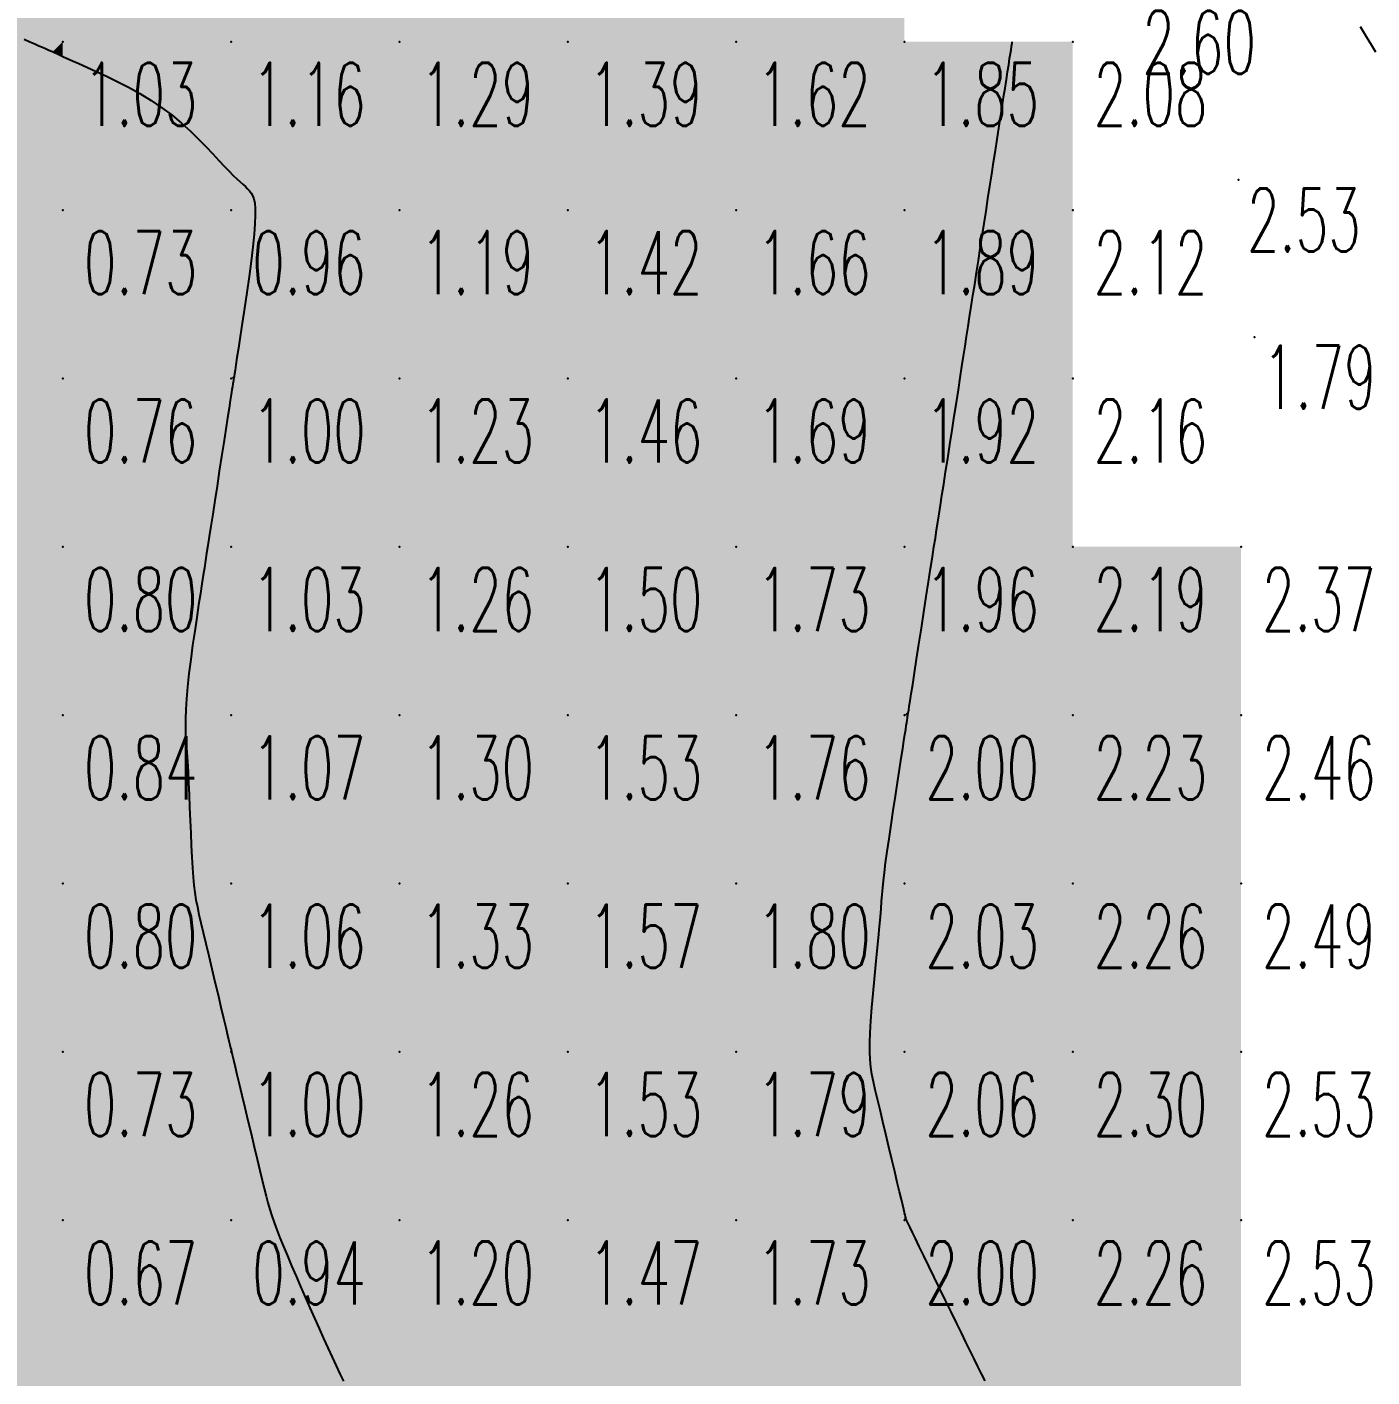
# Model space of a CAD drawing. Header units: millimetres. Extents: x 88261 to 90953, y 390274 to 392322.
# Drawn here: x 90538.1 to 90618, y 391037.9 to 391118.1 of the extents above; entities that cross this region are included whole.
import ezdxf
from ezdxf.enums import TextEntityAlignment as Align

# ---------------------------------------------------------------- set-up
doc = ezdxf.new("R2010")
doc.units = ezdxf.units.MM
doc.header["$LTSCALE"] = 25
for name, color, linetype in [('CN_01_00', 42, 'Continuous'), ('CN_03_00', 7, 'Continuous'), ('COTEAlt', 7, 'Continuous'), ('TN_COLORIAGE', 7, 'Continuous'), ('TopoAlt', 7, 'Continuous'), ('TOPOJIS', 7, 'Continuous')]:
    doc.layers.add(name, color=color, linetype=linetype)
doc.styles.add('Romans 1.0', font='Romans.shx', dxfattribs={"width": 0.99, "height": 1})
doc.styles.add('Simplex 1.0', font='Simplex.shx', dxfattribs={"width": 0.99, "height": 2.5})
doc.styles.get("Standard").update_dxf_attribs({"font": 'times.ttf'})

# ---------------------------------------------------------------- blocks, each defined once
blk = doc.blocks.new('TCPOINT')
at = {"color": 0}
blk.add_point((0, 0), dxfattribs=at)
at = {"layer": 'TopoAlt', "style": 'Romans 1.0', "width": 0.99}
blk.add_attdef('ALT', text='', height=200, dxfattribs=at).set_placement((0.5, -0.5), align=Align.TOP_LEFT)
blk = doc.blocks.new('COTE')
at = {"color": 0}
blk.add_point((0, 0), dxfattribs=at)
at = {"layer": 'COTEAlt'}
blk.add_attdef('ALT', text='', height=3.75, dxfattribs=at).set_placement((1.25, -1.25), align=Align.TOP_LEFT)

msp = doc.modelspace()

# ---------------------------------------------------------------- linework, layer by layer
at = {"layer": 'CN_01_00', "elevation": 4, "flags": 128}
msp.add_lwpolyline([(90618.261, 391116.611), (90618.012, 391117.021), (90617.7, 391117.527), (90617.339, 391118.114)], dxfattribs=at)
at = {"layer": 'CN_03_00', "flags": 128}
for points, elevation in [([(90537.949, 391117.397), (90538.289, 391117.24), (90538.582, 391117.108), (90538.832, 391116.998), (90539.045, 391116.906), (90539.227, 391116.829), (90539.383, 391116.763), (90539.52, 391116.704), (90539.644, 391116.649), (90539.766, 391116.593), (90539.901, 391116.53), (90540.061, 391116.456), (90540.258, 391116.365), (90540.507, 391116.251), (90540.819, 391116.109), (90541.209, 391115.935), (90541.684, 391115.724), (90542.232, 391115.476), (90542.837, 391115.193), (90543.483, 391114.877), (90544.153, 391114.531), (90544.83, 391114.154), (90545.499, 391113.75), (90546.142, 391113.319), (90546.746, 391112.866), (90547.309, 391112.398), (90547.831, 391111.925), (90548.312, 391111.458), (90548.753, 391111.006), (90549.155, 391110.58), (90549.517, 391110.188), (90549.841, 391109.842), (90550.127, 391109.548), (90550.378, 391109.301), (90550.598, 391109.093), (90550.789, 391108.918), (90550.956, 391108.767), (90551.101, 391108.633), (90551.229, 391108.508), (90551.341, 391108.384), (90551.442, 391108.252), (90551.529, 391108.098), (90551.599, 391107.905), (90551.651, 391107.658), (90551.681, 391107.34), (90551.688, 391106.937), (90551.668, 391106.43), (90551.619, 391105.806), (90551.54, 391105.055), (90551.436, 391104.206), (90551.315, 391103.293), (90551.183, 391102.353), (90551.047, 391101.421), (90550.913, 391100.532), (90550.789, 391099.723), (90550.682, 391099.029), (90550.596, 391098.476), (90550.53, 391098.053), (90550.482, 391097.739), (90550.447, 391097.515), (90550.423, 391097.36), (90550.406, 391097.253), (90550.394, 391097.174), (90550.383, 391097.103), (90550.37, 391097.02), (90550.353, 391096.91), (90550.33, 391096.76), (90550.298, 391096.554), (90550.256, 391096.28), (90550.2, 391095.923), (90550.13, 391095.469), (90550.042, 391094.904), (90549.936, 391094.222), (90549.816, 391093.444), (90549.685, 391092.602), (90549.549, 391091.724), (90549.412, 391090.842), (90549.28, 391089.984), (90549.155, 391089.182), (90549.044, 391088.464), (90548.949, 391087.851), (90548.867, 391087.326), (90548.795, 391086.86), (90548.728, 391086.428), (90548.662, 391086), (90548.592, 391085.549), (90548.514, 391085.049), (90548.425, 391084.472), (90548.321, 391083.799), (90548.206, 391083.046), (90548.086, 391082.236), (90547.965, 391081.396), (90547.85, 391080.549), (90547.746, 391079.719), (90547.658, 391078.932), (90547.591, 391078.212), (90547.55, 391077.574), (90547.531, 391077.007), (90547.532, 391076.489), (90547.548, 391075.999), (90547.576, 391075.516), (90547.611, 391075.018), (90547.65, 391074.485), (90547.689, 391073.895), (90547.724, 391073.235), (90547.757, 391072.517), (90547.787, 391071.764), (90547.817, 391070.994), (90547.847, 391070.229), (90547.878, 391069.49), (90547.911, 391068.797), (90547.948, 391068.171), (90547.989, 391067.624), (90548.037, 391067.142), (90548.094, 391066.702), (90548.162, 391066.281), (90548.244, 391065.856), (90548.341, 391065.404), (90548.457, 391064.903), (90548.593, 391064.33), (90548.75, 391063.671), (90548.923, 391062.943), (90549.106, 391062.176), (90549.292, 391061.395), (90549.474, 391060.628), (90549.647, 391059.902), (90549.803, 391059.245), (90549.937, 391058.683), (90550.043, 391058.237), (90550.124, 391057.899), (90550.182, 391057.653), (90550.222, 391057.484), (90550.248, 391057.378), (90550.262, 391057.318), (90550.268, 391057.29), (90550.271, 391057.279), (90550.274, 391057.268), (90550.279, 391057.243), (90550.293, 391057.188), (90550.317, 391057.087), (90550.356, 391056.923), (90550.413, 391056.682), (90550.493, 391056.346), (90550.599, 391055.902), (90550.733, 391055.339), (90550.89, 391054.678), (90551.064, 391053.947), (90551.248, 391053.173), (90551.436, 391052.385), (90551.62, 391051.609), (90551.796, 391050.873), (90551.955, 391050.205), (90552.093, 391049.624), (90552.215, 391049.121), (90552.328, 391048.676), (90552.436, 391048.271), (90552.548, 391047.887), (90552.67, 391047.507), (90552.807, 391047.112), (90552.966, 391046.682), (90553.152, 391046.205), (90553.363, 391045.683), (90553.595, 391045.124), (90553.844, 391044.536), (90554.106, 391043.927), (90554.377, 391043.303), (90554.654, 391042.673), (90554.932, 391042.045), (90555.208, 391041.425), (90555.48, 391040.819), (90555.746, 391040.229), (90556.004, 391039.661), (90556.254, 391039.119), (90556.492, 391038.605), (90556.717, 391038.126), (90556.928, 391037.684)], 1), ([(90595.055, 391037.698), (90594.837, 391038.114), (90594.616, 391038.547), (90594.39, 391039.002), (90594.154, 391039.484), (90593.904, 391040), (90593.635, 391040.556), (90593.345, 391041.156), (90593.03, 391041.804), (90592.699, 391042.483), (90592.361, 391043.174), (90592.026, 391043.859), (90591.702, 391044.518), (90591.401, 391045.133), (90591.131, 391045.684), (90590.903, 391046.152), (90590.722, 391046.523), (90590.586, 391046.806), (90590.488, 391047.013), (90590.42, 391047.159), (90590.378, 391047.255), (90590.354, 391047.316), (90590.341, 391047.355), (90590.333, 391047.384), (90590.325, 391047.418), (90590.312, 391047.47), (90590.292, 391047.554), (90590.26, 391047.684), (90590.215, 391047.872), (90590.151, 391048.134), (90590.068, 391048.483), (90589.96, 391048.933), (90589.827, 391049.49), (90589.673, 391050.136), (90589.504, 391050.845), (90589.326, 391051.59), (90589.146, 391052.348), (90588.969, 391053.091), (90588.802, 391053.794), (90588.65, 391054.431), (90588.519, 391054.984), (90588.41, 391055.471), (90588.323, 391055.916), (90588.257, 391056.344), (90588.214, 391056.78), (90588.191, 391057.248), (90588.191, 391057.773), (90588.212, 391058.381), (90588.255, 391059.087), (90588.314, 391059.873), (90588.385, 391060.709), (90588.465, 391061.57), (90588.548, 391062.426), (90588.629, 391063.251), (90588.704, 391064.016), (90588.769, 391064.694), (90588.82, 391065.267), (90588.86, 391065.753), (90588.894, 391066.181), (90588.927, 391066.58), (90588.962, 391066.979), (90589.006, 391067.407), (90589.061, 391067.892), (90589.134, 391068.464), (90589.226, 391069.14), (90589.335, 391069.903), (90589.455, 391070.723), (90589.582, 391071.571), (90589.711, 391072.42), (90589.837, 391073.241), (90589.955, 391074.004), (90590.059, 391074.682), (90590.148, 391075.251), (90590.22, 391075.719), (90590.279, 391076.096), (90590.325, 391076.396), (90590.361, 391076.629), (90590.389, 391076.809), (90590.411, 391076.948), (90590.428, 391077.057), (90590.442, 391077.151), (90590.457, 391077.249), (90590.476, 391077.371), (90590.502, 391077.537), (90590.538, 391077.77), (90590.588, 391078.089), (90590.654, 391078.515), (90590.74, 391079.07), (90590.847, 391079.763), (90590.973, 391080.572), (90591.111, 391081.462), (90591.256, 391082.4), (90591.404, 391083.353), (90591.548, 391084.286), (90591.685, 391085.166), (90591.808, 391085.96), (90591.914, 391086.644), (90592.006, 391087.235), (90592.087, 391087.758), (90592.162, 391088.241), (90592.234, 391088.71), (90592.309, 391089.19), (90592.389, 391089.709), (90592.48, 391090.293), (90592.583, 391090.96), (90592.698, 391091.7), (90592.821, 391092.492), (90592.949, 391093.318), (90593.079, 391094.158), (90593.208, 391094.993), (90593.334, 391095.804), (90593.453, 391096.572), (90593.563, 391097.282), (90593.666, 391097.942), (90593.762, 391098.564), (90593.854, 391099.159), (90593.944, 391099.739), (90594.034, 391100.318), (90594.125, 391100.906), (90594.22, 391101.516), (90594.319, 391102.157), (90594.423, 391102.827), (90594.531, 391103.522), (90594.641, 391104.235), (90594.754, 391104.963), (90594.868, 391105.7), (90594.983, 391106.442), (90595.098, 391107.183), (90595.213, 391107.92), (90595.326, 391108.649), (90595.437, 391109.369), (90595.547, 391110.076), (90595.654, 391110.769), (90595.759, 391111.445), (90595.861, 391112.103), (90595.96, 391112.739), (90596.055, 391113.352), (90596.145, 391113.935), (90596.23, 391114.485), (90596.309, 391114.994), (90596.381, 391115.459), (90596.446, 391115.874), (90596.501, 391116.233), (90596.548, 391116.531), (90596.584, 391116.765), (90596.611, 391116.941), (90596.631, 391117.066), (90596.644, 391117.151), (90596.652, 391117.202), (90596.656, 391117.228), (90596.657, 391117.238), (90596.657, 391117.239)], 2)]:
    msp.add_lwpolyline(points, dxfattribs=dict(at, elevation=elevation))
at = {"layer": 'TN_COLORIAGE', "color": 71}
for points in [[(90538.191, 391117.239, 1.288), (90532.889, 391119.879, 1.288), (90540.249, 391117.239, 1.288), (90540.249, 391127.239, 1.288)], [(90540.249, 391117.239, 1.417), (90550.249, 391117.239, 1.417), (90550.249, 391127.239, 1.417)], [(90540.249, 391127.239, 1.417), (90540.249, 391117.239, 1.417), (90550.249, 391127.239, 1.417)], [(90550.249, 391127.239, 1.547), (90550.249, 391117.239, 1.547), (90560.249, 391127.239, 1.547)], [(90550.249, 391117.239, 1.547), (90560.249, 391117.239, 1.547), (90560.249, 391127.239, 1.547)], [(90560.249, 391127.239, 1.677), (90560.249, 391117.239, 1.677), (90570.249, 391127.239, 1.677)], [(90560.249, 391117.239, 1.677), (90570.249, 391117.239, 1.677), (90570.249, 391127.239, 1.677)], [(90570.249, 391127.239, 1.807), (90570.249, 391117.239, 1.807), (90580.249, 391127.239, 1.807)], [(90570.249, 391117.239, 1.807), (90580.249, 391117.239, 1.807), (90580.249, 391127.239, 1.807)], [(90580.249, 391127.239, 1.937), (90580.249, 391117.239, 1.937), (90590.249, 391127.239, 1.937)], [(90590.249, 391117.239, 1.62), (90590.249, 391127.239, 1.62), (90580.249, 391117.239, 1.62)], [(90538.191, 391117.239, 1.027), (90539.67, 391116.661, 1.027), (90540.249, 391117.239, 1.027)], [(90540.249, 391116.342, 1.027), (90539.67, 391116.661, 1.027), (90540.249, 391117.239, 1.027)], [(90540.249, 391116.342, 1.157), (90546.589, 391113.579, 1.157), (90540.249, 391117.239, 1.157), (90550.249, 391117.239, 1.157)], [(90550.249, 391109.255, 1.157), (90546.589, 391113.579, 1.157), (90550.249, 391117.239, 1.157)], [(90550.249, 391109.255, 1.286), (90551.461, 391108.452, 1.286), (90550.249, 391117.239, 1.286), (90560.249, 391117.239, 1.286)], [(90551.955, 391107.239, 1.286), (90551.461, 391108.452, 1.286), (90560.249, 391107.239, 1.286), (90560.249, 391117.239, 1.286)], [(90560.249, 391117.239, 1.388), (90560.249, 391107.239, 1.388), (90570.249, 391117.239, 1.388)], [(90560.249, 391107.239, 1.388), (90570.249, 391107.239, 1.388), (90570.249, 391117.239, 1.388)], [(90570.249, 391117.239, 1.62), (90570.249, 391107.239, 1.62), (90580.249, 391117.239, 1.62)], [(90570.249, 391107.239, 1.62), (90580.249, 391107.239, 1.62), (90580.249, 391117.239, 1.62)], [(90580.249, 391117.239, 1.851), (90580.249, 391107.239, 1.851), (90590.249, 391117.239, 1.851)], [(90590.249, 391107.239, 1.656), (90590.249, 391117.239, 1.656), (90580.249, 391107.239, 1.656)], [(90590.249, 391117.239, 2), (90596.657, 391117.239, 2), (90590.249, 391107.239, 2), (90595.998, 391112.989, 2)], [(90595.107, 391107.239, 1.887), (90595.998, 391112.989, 1.887), (90590.249, 391107.239, 1.887)], [(90550.433, 391097.423, 1.228), (90550.404, 391097.239, 1.228), (90560.249, 391107.239, 1.228), (90560.249, 391097.239, 1.228)], [(90550.433, 391097.423, 1.192), (90551.955, 391107.239, 1.192), (90560.249, 391107.239, 1.192)], [(90560.249, 391107.239, 1.424), (90560.249, 391097.239, 1.424), (90570.249, 391107.239, 1.424)], [(90560.249, 391097.239, 1.424), (90570.249, 391097.239, 1.424), (90570.249, 391107.239, 1.424)], [(90570.249, 391097.239, 1.656), (90580.249, 391097.239, 1.656), (90580.249, 391107.239, 1.656)], [(90570.249, 391107.239, 1.656), (90570.249, 391097.239, 1.656), (90580.249, 391107.239, 1.656)], [(90580.249, 391107.239, 1.887), (90580.249, 391097.239, 1.887), (90590.249, 391107.239, 1.887)], [(90580.249, 391097.239, 1.887), (90590.249, 391097.239, 1.887), (90590.249, 391107.239, 1.887)], [(90590.249, 391107.239, 2), (90595.107, 391107.239, 2), (90590.249, 391097.239, 2), (90594.164, 391101.154, 2)], [(90593.557, 391097.239, 1.923), (90594.164, 391101.154, 1.923), (90590.249, 391097.239, 1.923)], [(90550.249, 391087.239, 1.228), (90560.249, 391087.239, 1.228), (90560.249, 391097.239, 1.228)], [(90550.249, 391096.236, 1.228), (90550.404, 391097.239, 1.228), (90550.249, 391087.239, 1.228), (90560.249, 391097.239, 1.228)], [(90560.249, 391087.239, 1.46), (90570.249, 391087.239, 1.46), (90570.249, 391097.239, 1.46)], [(90560.249, 391097.239, 1.46), (90560.249, 391087.239, 1.46), (90570.249, 391097.239, 1.46)], [(90570.249, 391097.239, 1.692), (90570.249, 391087.239, 1.692), (90580.249, 391097.239, 1.692)], [(90570.249, 391087.239, 1.692), (90580.249, 391087.239, 1.692), (90580.249, 391097.239, 1.692)], [(90580.249, 391097.239, 1.923), (90580.249, 391087.239, 1.923), (90590.249, 391097.239, 1.923)], [(90580.249, 391087.239, 1.923), (90590.249, 391087.239, 1.923), (90590.249, 391097.239, 1.923)], [(90590.249, 391097.239, 2), (90593.557, 391097.239, 2), (90590.249, 391087.239, 2), (90592.329, 391089.319, 2)], [(90550.249, 391096.236, 1.032), (90548.854, 391087.239, 1.032), (90550.249, 391087.239, 1.032)], [(90592.006, 391087.239, 1.959), (90592.329, 391089.319, 1.959), (90590.249, 391087.239, 1.959)], [(90548.598, 391085.589, 1.068), (90547.304, 391077.239, 1.068), (90550.249, 391087.239, 1.068), (90550.249, 391077.239, 1.068)], [(90548.598, 391085.589, 1.032), (90548.854, 391087.239, 1.032), (90550.249, 391087.239, 1.032)], [(90550.249, 391077.239, 1.264), (90560.249, 391077.239, 1.264), (90560.249, 391087.239, 1.264)], [(90550.249, 391087.239, 1.264), (90550.249, 391077.239, 1.264), (90560.249, 391087.239, 1.264)], [(90560.249, 391087.239, 1.496), (90560.249, 391077.239, 1.496), (90570.249, 391087.239, 1.496)], [(90560.249, 391077.239, 1.496), (90570.249, 391077.239, 1.496), (90570.249, 391087.239, 1.496)], [(90570.249, 391087.239, 1.728), (90570.249, 391077.239, 1.728), (90580.249, 391087.239, 1.728)], [(90570.249, 391077.239, 1.728), (90580.249, 391077.239, 1.728), (90580.249, 391087.239, 1.728)], [(90580.249, 391087.239, 1.959), (90580.249, 391077.239, 1.959), (90590.249, 391087.239, 1.959)], [(90580.249, 391077.239, 1.959), (90590.249, 391077.239, 1.959), (90590.249, 391087.239, 1.959)], [(90590.249, 391087.239, 2), (90592.006, 391087.239, 2), (90590.249, 391077.239, 2), (90590.494, 391077.485, 2)], [(90547.304, 391077.239, 1.068), (90547.732, 391074.723, 1.068), (90550.249, 391077.239, 1.068)], [(90547.901, 391067.239, 1.068), (90547.732, 391074.723, 1.068), (90550.249, 391067.239, 1.068), (90550.249, 391077.239, 1.068)], [(90550.249, 391077.239, 1.3), (90550.249, 391067.239, 1.3), (90560.249, 391077.239, 1.3)], [(90550.249, 391067.239, 1.3), (90560.249, 391067.239, 1.3), (90560.249, 391077.239, 1.3)], [(90560.249, 391077.239, 1.532), (90560.249, 391067.239, 1.532), (90570.249, 391077.239, 1.532)], [(90560.249, 391067.239, 1.532), (90570.249, 391067.239, 1.532), (90570.249, 391077.239, 1.532)], [(90570.249, 391077.239, 1.763), (90570.249, 391067.239, 1.763), (90580.249, 391077.239, 1.763)], [(90570.249, 391067.239, 1.763), (90580.249, 391067.239, 1.763), (90580.249, 391077.239, 1.763)], [(90580.249, 391067.239, 2), (90588.906, 391067.239, 2), (90590.249, 391077.239, 2), (90590.249, 391075.903, 2)], [(90580.249, 391077.239, 1.995), (90580.249, 391067.239, 1.995), (90590.249, 391077.239, 1.995)], [(90590.456, 391077.239, 1.995), (90590.494, 391077.485, 1.995), (90590.249, 391077.239, 1.995)], [(90590.456, 391077.239, 1.995), (90590.249, 391075.903, 1.995), (90590.249, 391077.239, 1.995)], [(90547.901, 391067.239, 1.062), (90548.352, 391065.343, 1.062), (90550.249, 391067.239, 1.062)], [(90550.249, 391057.372, 1.062), (90548.352, 391065.343, 1.062), (90550.249, 391067.239, 1.062)], [(90550.249, 391057.372, 1.328), (90550.274, 391057.265, 1.328), (90550.249, 391067.239, 1.328), (90560.249, 391067.239, 1.328)], [(90550.28, 391057.239, 1.328), (90550.274, 391057.265, 1.328), (90560.249, 391057.239, 1.328), (90560.249, 391067.239, 1.328)], [(90560.249, 391057.239, 1.568), (90570.249, 391057.239, 1.568), (90570.249, 391067.239, 1.568)], [(90560.249, 391067.239, 1.568), (90560.249, 391057.239, 1.568), (90570.249, 391067.239, 1.568)], [(90570.249, 391057.239, 1.799), (90580.249, 391057.239, 1.799), (90580.249, 391067.239, 1.799)], [(90570.249, 391067.239, 1.799), (90570.249, 391057.239, 1.799), (90580.249, 391067.239, 1.799)], [(90580.249, 391057.239, 2), (90588.931, 391065.922, 2), (90580.249, 391067.239, 2), (90588.906, 391067.239, 2)], [(90587.981, 391057.239, 1.795), (90588.931, 391065.922, 1.795), (90580.249, 391057.239, 1.795)], [(90550.28, 391057.239, 1.264), (90552.197, 391049.187, 1.264), (90560.249, 391057.239, 1.264)], [(90552.66, 391047.239, 1.264), (90552.197, 391049.187, 1.264), (90560.249, 391047.239, 1.264), (90560.249, 391057.239, 1.264)], [(90560.249, 391047.239, 1.53), (90570.249, 391047.239, 1.53), (90570.249, 391057.239, 1.53)], [(90560.249, 391057.239, 1.53), (90560.249, 391047.239, 1.53), (90570.249, 391057.239, 1.53)], [(90570.249, 391047.239, 1.795), (90580.249, 391047.239, 1.795), (90580.249, 391057.239, 1.795)], [(90570.249, 391057.239, 1.795), (90570.249, 391047.239, 1.795), (90580.249, 391057.239, 1.795)], [(90580.249, 391047.239, 2), (90588.417, 391055.408, 2), (90580.249, 391057.239, 2), (90587.981, 391057.239, 2)], [(90580.249, 391047.239, 2), (90588.417, 391055.408, 2), (90590.249, 391047.239, 2), (90590.249, 391047.712, 2)], [(90552.66, 391047.239, 1.201), (90554.957, 391041.948, 1.201), (90560.249, 391047.239, 1.201)], [(90557.101, 391037.239, 1.201), (90554.957, 391041.948, 1.201), (90560.249, 391037.239, 1.201), (90560.249, 391047.239, 1.201)], [(90560.249, 391047.239, 1.467), (90560.249, 391037.239, 1.467), (90570.249, 391047.239, 1.467)], [(90560.249, 391037.239, 1.467), (90570.249, 391037.239, 1.467), (90570.249, 391047.239, 1.467)], [(90570.249, 391047.239, 1.732), (90570.249, 391037.239, 1.732), (90580.249, 391047.239, 1.732)], [(90570.249, 391037.239, 1.732), (90580.249, 391037.239, 1.732), (90580.249, 391047.239, 1.732)], [(90580.249, 391047.239, 1.997), (90580.249, 391037.239, 1.997), (90590.249, 391047.239, 1.997)], [(90580.249, 391037.239, 1.997), (90590.249, 391037.239, 1.997), (90590.249, 391047.239, 1.997)], [(90590.348, 391047.338, 1.997), (90590.249, 391047.712, 1.997), (90590.249, 391047.239, 1.997)], [(90590.348, 391047.338, 1.997), (90590.361, 391047.239, 1.997), (90590.249, 391047.239, 1.997)], [(90590.249, 391037.239, 2), (90593.624, 391040.615, 2), (90590.249, 391047.239, 2), (90590.361, 391047.239, 2)], [(90593.624, 391040.615, 1.866), (90595.209, 391037.239, 1.866), (90590.249, 391037.239, 1.866)]]:
    msp.add_solid(points, dxfattribs=at)
at = {"layer": 'TN_COLORIAGE', "color": 81}
for points in [[(90532.889, 391119.879, 0.897), (90538.191, 391117.239, 0.897), (90530.249, 391117.239, 0.897)], [(90530.249, 391107.239, 1), (90539.67, 391116.661, 1), (90530.249, 391117.239, 1), (90538.191, 391117.239, 1)], [(90530.249, 391107.239, 1), (90539.67, 391116.661, 1), (90540.249, 391107.239, 1), (90540.249, 391116.342, 1)], [(90546.589, 391113.579, 0.729), (90540.249, 391116.342, 0.729), (90540.249, 391107.239, 0.729)], [(90540.249, 391107.239, 1), (90546.589, 391113.579, 1), (90550.249, 391107.239, 1), (90550.249, 391109.255, 1)], [(90551.461, 391108.452, 0.96), (90550.249, 391109.255, 0.96), (90550.249, 391107.239, 0.96)], [(90551.461, 391108.452, 0.96), (90551.955, 391107.239, 0.96), (90550.249, 391107.239, 0.96)], [(90530.249, 391107.239, 0.729), (90530.249, 391097.239, 0.729), (90540.249, 391107.239, 0.729)], [(90530.249, 391097.239, 0.729), (90540.249, 391097.239, 0.729), (90540.249, 391107.239, 0.729)], [(90540.249, 391107.239, 0.96), (90540.249, 391097.239, 0.96), (90550.249, 391107.239, 0.96)], [(90540.249, 391097.239, 0.96), (90550.249, 391097.239, 0.96), (90550.249, 391107.239, 0.96)], [(90550.249, 391107.239, 1), (90551.955, 391107.239, 1), (90550.249, 391097.239, 1), (90550.433, 391097.423, 1)], [(90530.249, 391097.239, 0.765), (90530.249, 391087.239, 0.765), (90540.249, 391097.239, 0.765)], [(90530.249, 391087.239, 0.765), (90540.249, 391087.239, 0.765), (90540.249, 391097.239, 0.765)], [(90540.249, 391087.239, 1), (90548.854, 391087.239, 1), (90550.249, 391097.239, 1), (90550.249, 391096.236, 1)], [(90540.249, 391097.239, 0.996), (90540.249, 391087.239, 0.996), (90550.249, 391097.239, 0.996)], [(90550.404, 391097.239, 0.996), (90550.433, 391097.423, 0.996), (90550.249, 391097.239, 0.996)], [(90550.404, 391097.239, 0.996), (90550.249, 391096.236, 0.996), (90550.249, 391097.239, 0.996)], [(90530.249, 391077.239, 0.801), (90540.249, 391077.239, 0.801), (90540.249, 391087.239, 0.801)], [(90530.249, 391087.239, 0.801), (90530.249, 391077.239, 0.801), (90540.249, 391087.239, 0.801)], [(90540.249, 391087.239, 1), (90548.854, 391087.239, 1), (90540.249, 391077.239, 1), (90548.598, 391085.589, 1)], [(90547.304, 391077.239, 0.837), (90548.598, 391085.589, 0.837), (90540.249, 391077.239, 0.837)], [(90530.249, 391067.239, 0.837), (90540.249, 391067.239, 0.837), (90540.249, 391077.239, 0.837)], [(90530.249, 391077.239, 0.837), (90530.249, 391067.239, 0.837), (90540.249, 391077.239, 0.837)], [(90540.249, 391067.239, 1), (90547.732, 391074.723, 1), (90540.249, 391077.239, 1), (90547.304, 391077.239, 1)], [(90547.732, 391074.723, 0.797), (90547.901, 391067.239, 0.797), (90540.249, 391067.239, 0.797)], [(90530.249, 391067.239, 0.797), (90530.249, 391057.239, 0.797), (90540.249, 391067.239, 0.797)], [(90530.249, 391057.239, 0.797), (90540.249, 391057.239, 0.797), (90540.249, 391067.239, 0.797)], [(90540.249, 391057.239, 1), (90548.352, 391065.343, 1), (90540.249, 391067.239, 1), (90547.901, 391067.239, 1)], [(90540.249, 391057.239, 1), (90548.352, 391065.343, 1), (90550.249, 391057.239, 1), (90550.249, 391057.372, 1)], [(90530.249, 391047.239, 0.734), (90540.249, 391047.239, 0.734), (90540.249, 391057.239, 0.734)], [(90530.249, 391057.239, 0.734), (90530.249, 391047.239, 0.734), (90540.249, 391057.239, 0.734)], [(90540.249, 391047.239, 0.999), (90550.249, 391047.239, 0.999), (90550.249, 391057.239, 0.999)], [(90540.249, 391057.239, 0.999), (90540.249, 391047.239, 0.999), (90550.249, 391057.239, 0.999)], [(90550.274, 391057.265, 0.999), (90550.249, 391057.372, 0.999), (90550.249, 391057.239, 0.999)], [(90550.274, 391057.265, 0.999), (90550.28, 391057.239, 0.999), (90550.249, 391057.239, 0.999)], [(90550.249, 391047.239, 1), (90552.197, 391049.187, 1), (90550.249, 391057.239, 1), (90550.28, 391057.239, 1)], [(90552.197, 391049.187, 0.936), (90552.66, 391047.239, 0.936), (90550.249, 391047.239, 0.936)], [(90530.249, 391047.239, 0.671), (90530.249, 391037.239, 0.671), (90540.249, 391047.239, 0.671)], [(90530.249, 391037.239, 0.671), (90540.249, 391037.239, 0.671), (90540.249, 391047.239, 0.671)], [(90540.249, 391037.239, 0.936), (90550.249, 391037.239, 0.936), (90550.249, 391047.239, 0.936)], [(90540.249, 391047.239, 0.936), (90540.249, 391037.239, 0.936), (90550.249, 391047.239, 0.936)], [(90550.249, 391037.239, 1), (90554.957, 391041.948, 1), (90550.249, 391047.239, 1), (90552.66, 391047.239, 1)], [(90554.957, 391041.948, 0.821), (90557.101, 391037.239, 0.821), (90550.249, 391037.239, 0.821)]]:
    msp.add_solid(points, dxfattribs=at)
at = {"layer": 'TN_COLORIAGE', "color": 61}
for points in [[(90595.998, 391112.989, 2.119), (90595.107, 391107.239, 2.119), (90600.249, 391117.239, 2.119), (90600.249, 391107.239, 2.119)], [(90595.998, 391112.989, 2.083), (90596.657, 391117.239, 2.083), (90600.249, 391117.239, 2.083)], [(90594.164, 391101.154, 2.155), (90593.557, 391097.239, 2.155), (90600.249, 391107.239, 2.155), (90600.249, 391097.239, 2.155)], [(90594.164, 391101.154, 2.119), (90595.107, 391107.239, 2.119), (90600.249, 391107.239, 2.119)], [(90592.329, 391089.319, 2.191), (90592.006, 391087.239, 2.191), (90600.249, 391097.239, 2.191), (90600.249, 391087.239, 2.191)], [(90592.329, 391089.319, 2.155), (90593.557, 391097.239, 2.155), (90600.249, 391097.239, 2.155)], [(90590.494, 391077.485, 2.227), (90590.456, 391077.239, 2.227), (90600.249, 391087.239, 2.227), (90600.249, 391077.239, 2.227)], [(90590.494, 391077.485, 2.191), (90592.006, 391087.239, 2.191), (90600.249, 391087.239, 2.191)], [(90610.249, 391077.239, 2.227), (90610.249, 391087.239, 2.227), (90600.249, 391077.239, 2.227)], [(90610.249, 391087.239, 2.227), (90600.249, 391087.239, 2.227), (90600.249, 391077.239, 2.227)], [(90590.249, 391067.239, 2.227), (90600.249, 391067.239, 2.227), (90600.249, 391077.239, 2.227)], [(90590.249, 391075.903, 2.227), (90590.456, 391077.239, 2.227), (90590.249, 391067.239, 2.227), (90600.249, 391077.239, 2.227)], [(90610.249, 391067.239, 2.263), (90610.249, 391077.239, 2.263), (90600.249, 391067.239, 2.263)], [(90600.249, 391077.239, 2.459), (90600.249, 391067.239, 2.459), (90610.249, 391077.239, 2.459)], [(90590.249, 391075.903, 2.031), (90588.906, 391067.239, 2.031), (90590.249, 391067.239, 2.031)], [(90588.931, 391065.922, 2.06), (90587.981, 391057.239, 2.06), (90590.249, 391067.239, 2.06), (90590.249, 391057.239, 2.06)], [(90588.906, 391067.239, 2.031), (90588.931, 391065.922, 2.031), (90590.249, 391067.239, 2.031)], [(90590.249, 391067.239, 2.263), (90590.249, 391057.239, 2.263), (90600.249, 391067.239, 2.263)], [(90590.249, 391057.239, 2.263), (90600.249, 391057.239, 2.263), (90600.249, 391067.239, 2.263)], [(90600.249, 391067.239, 2.495), (90600.249, 391057.239, 2.495), (90610.249, 391067.239, 2.495)], [(90610.249, 391057.239, 2.299), (90610.249, 391067.239, 2.299), (90600.249, 391057.239, 2.299)], [(90587.981, 391057.239, 2.06), (90588.417, 391055.408, 2.06), (90590.249, 391057.239, 2.06)], [(90590.249, 391047.712, 2.06), (90588.417, 391055.408, 2.06), (90590.249, 391057.239, 2.06)], [(90590.249, 391047.712, 2.299), (90590.348, 391047.338, 2.299), (90590.249, 391057.239, 2.299), (90600.249, 391057.239, 2.299)], [(90590.361, 391047.239, 2.299), (90590.348, 391047.338, 2.299), (90600.249, 391047.239, 2.299), (90600.249, 391057.239, 2.299)], [(90610.249, 391047.239, 2.262), (90610.249, 391057.239, 2.262), (90600.249, 391047.239, 2.262)], [(90600.249, 391057.239, 2.531), (90600.249, 391047.239, 2.531), (90610.249, 391057.239, 2.531)], [(90590.361, 391047.239, 2.262), (90593.624, 391040.615, 2.262), (90600.249, 391047.239, 2.262)], [(90595.209, 391037.239, 2.262), (90593.624, 391040.615, 2.262), (90600.249, 391037.239, 2.262), (90600.249, 391047.239, 2.262)], [(90610.249, 391037.239, 2.136), (90610.249, 391047.239, 2.136), (90600.249, 391037.239, 2.136)], [(90600.249, 391047.239, 2.528), (90600.249, 391037.239, 2.528), (90610.249, 391047.239, 2.528)]]:
    msp.add_solid(points, dxfattribs=at)

# ---------------------------------------------------------------- block references
at = {"layer": 'COTEAlt'}
ref = msp.add_blockref('COTE', (90540.249, 391117.239), dxfattribs=at)
ref.add_attrib('ALT', '1.03', dxfattribs={"height": 3.75, "style": 'Simplex 1.0', "width": 0.6}).set_placement((90541.499, 391115.989), align=Align.TOP_LEFT)
ref = msp.add_blockref('COTE', (90550.249, 391117.239), dxfattribs=at)
ref.add_attrib('ALT', '1.16', dxfattribs={"height": 3.75, "style": 'Simplex 1.0', "width": 0.6}).set_placement((90551.499, 391115.989), align=Align.TOP_LEFT)
ref = msp.add_blockref('COTE', (90560.249, 391117.239), dxfattribs=at)
ref.add_attrib('ALT', '1.29', dxfattribs={"height": 3.75, "style": 'Simplex 1.0', "width": 0.6}).set_placement((90561.499, 391115.989), align=Align.TOP_LEFT)
ref = msp.add_blockref('COTE', (90570.249, 391117.239), dxfattribs=at)
ref.add_attrib('ALT', '1.39', dxfattribs={"height": 3.75, "style": 'Simplex 1.0', "width": 0.6}).set_placement((90571.499, 391115.989), align=Align.TOP_LEFT)
ref = msp.add_blockref('COTE', (90580.249, 391117.239), dxfattribs=at)
ref.add_attrib('ALT', '1.62', dxfattribs={"height": 3.75, "style": 'Simplex 1.0', "width": 0.6}).set_placement((90581.499, 391115.989), align=Align.TOP_LEFT)
ref = msp.add_blockref('COTE', (90590.249, 391117.239), dxfattribs=at)
ref.add_attrib('ALT', '1.85', dxfattribs={"height": 3.75, "style": 'Simplex 1.0', "width": 0.6}).set_placement((90591.499, 391115.989), align=Align.TOP_LEFT)
ref = msp.add_blockref('COTE', (90600.249, 391117.239), dxfattribs=at)
ref.add_attrib('ALT', '2.08', dxfattribs={"height": 3.75, "style": 'Simplex 1.0', "width": 0.6}).set_placement((90601.499, 391115.989), align=Align.TOP_LEFT)
ref = msp.add_blockref('COTE', (90540.249, 391107.239), dxfattribs=at)
ref.add_attrib('ALT', '0.73', dxfattribs={"height": 3.75, "style": 'Simplex 1.0', "width": 0.6}).set_placement((90541.499, 391105.989), align=Align.TOP_LEFT)
ref = msp.add_blockref('COTE', (90550.249, 391107.239), dxfattribs=at)
ref.add_attrib('ALT', '0.96', dxfattribs={"height": 3.75, "style": 'Simplex 1.0', "width": 0.6}).set_placement((90551.499, 391105.989), align=Align.TOP_LEFT)
ref = msp.add_blockref('COTE', (90560.249, 391107.239), dxfattribs=at)
ref.add_attrib('ALT', '1.19', dxfattribs={"height": 3.75, "style": 'Simplex 1.0', "width": 0.6}).set_placement((90561.499, 391105.989), align=Align.TOP_LEFT)
ref = msp.add_blockref('COTE', (90570.249, 391107.239), dxfattribs=at)
ref.add_attrib('ALT', '1.42', dxfattribs={"height": 3.75, "style": 'Simplex 1.0', "width": 0.6}).set_placement((90571.499, 391105.989), align=Align.TOP_LEFT)
ref = msp.add_blockref('COTE', (90580.249, 391107.239), dxfattribs=at)
ref.add_attrib('ALT', '1.66', dxfattribs={"height": 3.75, "style": 'Simplex 1.0', "width": 0.6}).set_placement((90581.499, 391105.989), align=Align.TOP_LEFT)
ref = msp.add_blockref('COTE', (90590.249, 391107.239), dxfattribs=at)
ref.add_attrib('ALT', '1.89', dxfattribs={"height": 3.75, "style": 'Simplex 1.0', "width": 0.6}).set_placement((90591.499, 391105.989), align=Align.TOP_LEFT)
ref = msp.add_blockref('COTE', (90600.249, 391107.239), dxfattribs=at)
ref.add_attrib('ALT', '2.12', dxfattribs={"height": 3.75, "style": 'Simplex 1.0', "width": 0.6}).set_placement((90601.499, 391105.989), align=Align.TOP_LEFT)
ref = msp.add_blockref('COTE', (90540.249, 391097.239), dxfattribs=at)
ref.add_attrib('ALT', '0.76', dxfattribs={"height": 3.75, "style": 'Simplex 1.0', "width": 0.6}).set_placement((90541.499, 391095.989), align=Align.TOP_LEFT)
ref = msp.add_blockref('COTE', (90550.249, 391097.239), dxfattribs=at)
ref.add_attrib('ALT', '1.00', dxfattribs={"height": 3.75, "style": 'Simplex 1.0', "width": 0.6}).set_placement((90551.499, 391095.989), align=Align.TOP_LEFT)
ref = msp.add_blockref('COTE', (90560.249, 391097.239), dxfattribs=at)
ref.add_attrib('ALT', '1.23', dxfattribs={"height": 3.75, "style": 'Simplex 1.0', "width": 0.6}).set_placement((90561.499, 391095.989), align=Align.TOP_LEFT)
ref = msp.add_blockref('COTE', (90570.249, 391097.239), dxfattribs=at)
ref.add_attrib('ALT', '1.46', dxfattribs={"height": 3.75, "style": 'Simplex 1.0', "width": 0.6}).set_placement((90571.499, 391095.989), align=Align.TOP_LEFT)
ref = msp.add_blockref('COTE', (90580.249, 391097.239), dxfattribs=at)
ref.add_attrib('ALT', '1.69', dxfattribs={"height": 3.75, "style": 'Simplex 1.0', "width": 0.6}).set_placement((90581.499, 391095.989), align=Align.TOP_LEFT)
ref = msp.add_blockref('COTE', (90590.249, 391097.239), dxfattribs=at)
ref.add_attrib('ALT', '1.92', dxfattribs={"height": 3.75, "style": 'Simplex 1.0', "width": 0.6}).set_placement((90591.499, 391095.989), align=Align.TOP_LEFT)
ref = msp.add_blockref('COTE', (90600.249, 391097.239), dxfattribs=at)
ref.add_attrib('ALT', '2.16', dxfattribs={"height": 3.75, "style": 'Simplex 1.0', "width": 0.6}).set_placement((90601.499, 391095.989), align=Align.TOP_LEFT)
ref = msp.add_blockref('COTE', (90540.249, 391087.239), dxfattribs=at)
ref.add_attrib('ALT', '0.80', dxfattribs={"height": 3.75, "style": 'Simplex 1.0', "width": 0.6}).set_placement((90541.499, 391085.989), align=Align.TOP_LEFT)
ref = msp.add_blockref('COTE', (90550.249, 391087.239), dxfattribs=at)
ref.add_attrib('ALT', '1.03', dxfattribs={"height": 3.75, "style": 'Simplex 1.0', "width": 0.6}).set_placement((90551.499, 391085.989), align=Align.TOP_LEFT)
ref = msp.add_blockref('COTE', (90560.249, 391087.239), dxfattribs=at)
ref.add_attrib('ALT', '1.26', dxfattribs={"height": 3.75, "style": 'Simplex 1.0', "width": 0.6}).set_placement((90561.499, 391085.989), align=Align.TOP_LEFT)
ref = msp.add_blockref('COTE', (90570.249, 391087.239), dxfattribs=at)
ref.add_attrib('ALT', '1.50', dxfattribs={"height": 3.75, "style": 'Simplex 1.0', "width": 0.6}).set_placement((90571.499, 391085.989), align=Align.TOP_LEFT)
ref = msp.add_blockref('COTE', (90580.249, 391087.239), dxfattribs=at)
ref.add_attrib('ALT', '1.73', dxfattribs={"height": 3.75, "style": 'Simplex 1.0', "width": 0.6}).set_placement((90581.499, 391085.989), align=Align.TOP_LEFT)
ref = msp.add_blockref('COTE', (90590.249, 391087.239), dxfattribs=at)
ref.add_attrib('ALT', '1.96', dxfattribs={"height": 3.75, "style": 'Simplex 1.0', "width": 0.6}).set_placement((90591.499, 391085.989), align=Align.TOP_LEFT)
ref = msp.add_blockref('COTE', (90600.249, 391087.239), dxfattribs=at)
ref.add_attrib('ALT', '2.19', dxfattribs={"height": 3.75, "style": 'Simplex 1.0', "width": 0.6}).set_placement((90601.499, 391085.989), align=Align.TOP_LEFT)
ref = msp.add_blockref('COTE', (90610.249, 391087.239), dxfattribs=at)
ref.add_attrib('ALT', '2.37', dxfattribs={"height": 3.75, "style": 'Simplex 1.0', "width": 0.6}).set_placement((90611.499, 391085.989), align=Align.TOP_LEFT)
ref = msp.add_blockref('COTE', (90540.249, 391077.239), dxfattribs=at)
ref.add_attrib('ALT', '0.84', dxfattribs={"height": 3.75, "style": 'Simplex 1.0', "width": 0.6}).set_placement((90541.499, 391075.989), align=Align.TOP_LEFT)
ref = msp.add_blockref('COTE', (90550.249, 391077.239), dxfattribs=at)
ref.add_attrib('ALT', '1.07', dxfattribs={"height": 3.75, "style": 'Simplex 1.0', "width": 0.6}).set_placement((90551.499, 391075.989), align=Align.TOP_LEFT)
ref = msp.add_blockref('COTE', (90560.249, 391077.239), dxfattribs=at)
ref.add_attrib('ALT', '1.30', dxfattribs={"height": 3.75, "style": 'Simplex 1.0', "width": 0.6}).set_placement((90561.499, 391075.989), align=Align.TOP_LEFT)
ref = msp.add_blockref('COTE', (90570.249, 391077.239), dxfattribs=at)
ref.add_attrib('ALT', '1.53', dxfattribs={"height": 3.75, "style": 'Simplex 1.0', "width": 0.6}).set_placement((90571.499, 391075.989), align=Align.TOP_LEFT)
ref = msp.add_blockref('COTE', (90580.249, 391077.239), dxfattribs=at)
ref.add_attrib('ALT', '1.76', dxfattribs={"height": 3.75, "style": 'Simplex 1.0', "width": 0.6}).set_placement((90581.499, 391075.989), align=Align.TOP_LEFT)
ref = msp.add_blockref('COTE', (90590.249, 391077.239), dxfattribs=at)
ref.add_attrib('ALT', '2.00', dxfattribs={"height": 3.75, "style": 'Simplex 1.0', "width": 0.6}).set_placement((90591.499, 391075.989), align=Align.TOP_LEFT)
ref = msp.add_blockref('COTE', (90600.249, 391077.239), dxfattribs=at)
ref.add_attrib('ALT', '2.23', dxfattribs={"height": 3.75, "style": 'Simplex 1.0', "width": 0.6}).set_placement((90601.499, 391075.989), align=Align.TOP_LEFT)
ref = msp.add_blockref('COTE', (90610.249, 391077.239), dxfattribs=at)
ref.add_attrib('ALT', '2.46', dxfattribs={"height": 3.75, "style": 'Simplex 1.0', "width": 0.6}).set_placement((90611.499, 391075.989), align=Align.TOP_LEFT)
ref = msp.add_blockref('COTE', (90540.249, 391067.239), dxfattribs=at)
ref.add_attrib('ALT', '0.80', dxfattribs={"height": 3.75, "style": 'Simplex 1.0', "width": 0.6}).set_placement((90541.499, 391065.989), align=Align.TOP_LEFT)
ref = msp.add_blockref('COTE', (90550.249, 391067.239), dxfattribs=at)
ref.add_attrib('ALT', '1.06', dxfattribs={"height": 3.75, "style": 'Simplex 1.0', "width": 0.6}).set_placement((90551.499, 391065.989), align=Align.TOP_LEFT)
ref = msp.add_blockref('COTE', (90560.249, 391067.239), dxfattribs=at)
ref.add_attrib('ALT', '1.33', dxfattribs={"height": 3.75, "style": 'Simplex 1.0', "width": 0.6}).set_placement((90561.499, 391065.989), align=Align.TOP_LEFT)
ref = msp.add_blockref('COTE', (90570.249, 391067.239), dxfattribs=at)
ref.add_attrib('ALT', '1.57', dxfattribs={"height": 3.75, "style": 'Simplex 1.0', "width": 0.6}).set_placement((90571.499, 391065.989), align=Align.TOP_LEFT)
ref = msp.add_blockref('COTE', (90580.249, 391067.239), dxfattribs=at)
ref.add_attrib('ALT', '1.80', dxfattribs={"height": 3.75, "style": 'Simplex 1.0', "width": 0.6}).set_placement((90581.499, 391065.989), align=Align.TOP_LEFT)
ref = msp.add_blockref('COTE', (90590.249, 391067.239), dxfattribs=at)
ref.add_attrib('ALT', '2.03', dxfattribs={"height": 3.75, "style": 'Simplex 1.0', "width": 0.6}).set_placement((90591.499, 391065.989), align=Align.TOP_LEFT)
ref = msp.add_blockref('COTE', (90600.249, 391067.239), dxfattribs=at)
ref.add_attrib('ALT', '2.26', dxfattribs={"height": 3.75, "style": 'Simplex 1.0', "width": 0.6}).set_placement((90601.499, 391065.989), align=Align.TOP_LEFT)
ref = msp.add_blockref('COTE', (90610.249, 391067.239), dxfattribs=at)
ref.add_attrib('ALT', '2.49', dxfattribs={"height": 3.75, "style": 'Simplex 1.0', "width": 0.6}).set_placement((90611.499, 391065.989), align=Align.TOP_LEFT)
ref = msp.add_blockref('COTE', (90540.249, 391057.239), dxfattribs=at)
ref.add_attrib('ALT', '0.73', dxfattribs={"height": 3.75, "style": 'Simplex 1.0', "width": 0.6}).set_placement((90541.499, 391055.989), align=Align.TOP_LEFT)
ref = msp.add_blockref('COTE', (90550.249, 391057.239), dxfattribs=at)
ref.add_attrib('ALT', '1.00', dxfattribs={"height": 3.75, "style": 'Simplex 1.0', "width": 0.6}).set_placement((90551.499, 391055.989), align=Align.TOP_LEFT)
ref = msp.add_blockref('COTE', (90560.249, 391057.239), dxfattribs=at)
ref.add_attrib('ALT', '1.26', dxfattribs={"height": 3.75, "style": 'Simplex 1.0', "width": 0.6}).set_placement((90561.499, 391055.989), align=Align.TOP_LEFT)
ref = msp.add_blockref('COTE', (90570.249, 391057.239), dxfattribs=at)
ref.add_attrib('ALT', '1.53', dxfattribs={"height": 3.75, "style": 'Simplex 1.0', "width": 0.6}).set_placement((90571.499, 391055.989), align=Align.TOP_LEFT)
ref = msp.add_blockref('COTE', (90580.249, 391057.239), dxfattribs=at)
ref.add_attrib('ALT', '1.79', dxfattribs={"height": 3.75, "style": 'Simplex 1.0', "width": 0.6}).set_placement((90581.499, 391055.989), align=Align.TOP_LEFT)
ref = msp.add_blockref('COTE', (90590.249, 391057.239), dxfattribs=at)
ref.add_attrib('ALT', '2.06', dxfattribs={"height": 3.75, "style": 'Simplex 1.0', "width": 0.6}).set_placement((90591.499, 391055.989), align=Align.TOP_LEFT)
ref = msp.add_blockref('COTE', (90600.249, 391057.239), dxfattribs=at)
ref.add_attrib('ALT', '2.30', dxfattribs={"height": 3.75, "style": 'Simplex 1.0', "width": 0.6}).set_placement((90601.499, 391055.989), align=Align.TOP_LEFT)
ref = msp.add_blockref('COTE', (90610.249, 391057.239), dxfattribs=at)
ref.add_attrib('ALT', '2.53', dxfattribs={"height": 3.75, "style": 'Simplex 1.0', "width": 0.6}).set_placement((90611.499, 391055.989), align=Align.TOP_LEFT)
ref = msp.add_blockref('COTE', (90540.249, 391047.239), dxfattribs=at)
ref.add_attrib('ALT', '0.67', dxfattribs={"height": 3.75, "style": 'Simplex 1.0', "width": 0.6}).set_placement((90541.499, 391045.989), align=Align.TOP_LEFT)
ref = msp.add_blockref('COTE', (90550.249, 391047.239), dxfattribs=at)
ref.add_attrib('ALT', '0.94', dxfattribs={"height": 3.75, "style": 'Simplex 1.0', "width": 0.6}).set_placement((90551.499, 391045.989), align=Align.TOP_LEFT)
ref = msp.add_blockref('COTE', (90560.249, 391047.239), dxfattribs=at)
ref.add_attrib('ALT', '1.20', dxfattribs={"height": 3.75, "style": 'Simplex 1.0', "width": 0.6}).set_placement((90561.499, 391045.989), align=Align.TOP_LEFT)
ref = msp.add_blockref('COTE', (90570.249, 391047.239), dxfattribs=at)
ref.add_attrib('ALT', '1.47', dxfattribs={"height": 3.75, "style": 'Simplex 1.0', "width": 0.6}).set_placement((90571.499, 391045.989), align=Align.TOP_LEFT)
ref = msp.add_blockref('COTE', (90580.249, 391047.239), dxfattribs=at)
ref.add_attrib('ALT', '1.73', dxfattribs={"height": 3.75, "style": 'Simplex 1.0', "width": 0.6}).set_placement((90581.499, 391045.989), align=Align.TOP_LEFT)
ref = msp.add_blockref('COTE', (90590.249, 391047.239), dxfattribs=at)
ref.add_attrib('ALT', '2.00', dxfattribs={"height": 3.75, "style": 'Simplex 1.0', "width": 0.6}).set_placement((90591.499, 391045.989), align=Align.TOP_LEFT)
ref = msp.add_blockref('COTE', (90600.249, 391047.239), dxfattribs=at)
ref.add_attrib('ALT', '2.26', dxfattribs={"height": 3.75, "style": 'Simplex 1.0', "width": 0.6}).set_placement((90601.499, 391045.989), align=Align.TOP_LEFT)
ref = msp.add_blockref('COTE', (90610.249, 391047.239), dxfattribs=at)
ref.add_attrib('ALT', '2.53', dxfattribs={"height": 3.75, "style": 'Simplex 1.0', "width": 0.6}).set_placement((90611.499, 391045.989), align=Align.TOP_LEFT)
at = {"layer": 'TOPOJIS'}
ref = msp.add_blockref('TCPOINT', (90603.884, 391119.571, 2.604), dxfattribs=at)
ref.add_attrib('ALT', '2.60', dxfattribs={"layer": 'TopoAlt', "height": 3.75, "style": 'Romans 1.0', "width": 0.6}).set_placement((90604.384, 391119.071, 2.604), align=Align.TOP_LEFT)
ref = msp.add_blockref('TCPOINT', (90610.105, 391109.026, 2.534), dxfattribs=at)
ref.add_attrib('ALT', '2.53', dxfattribs={"layer": 'TopoAlt', "height": 3.75, "style": 'Romans 1.0', "width": 0.6}).set_placement((90610.605, 391108.526, 2.534), align=Align.TOP_LEFT)
ref = msp.add_blockref('TCPOINT', (90611.039, 391099.692, 1.794), dxfattribs=at)
ref.add_attrib('ALT', '1.79', dxfattribs={"layer": 'TopoAlt', "height": 3.75, "style": 'Romans 1.0', "width": 0.6}).set_placement((90611.539, 391099.192, 1.794), align=Align.TOP_LEFT)

doc.saveas('drawing.dxf')
